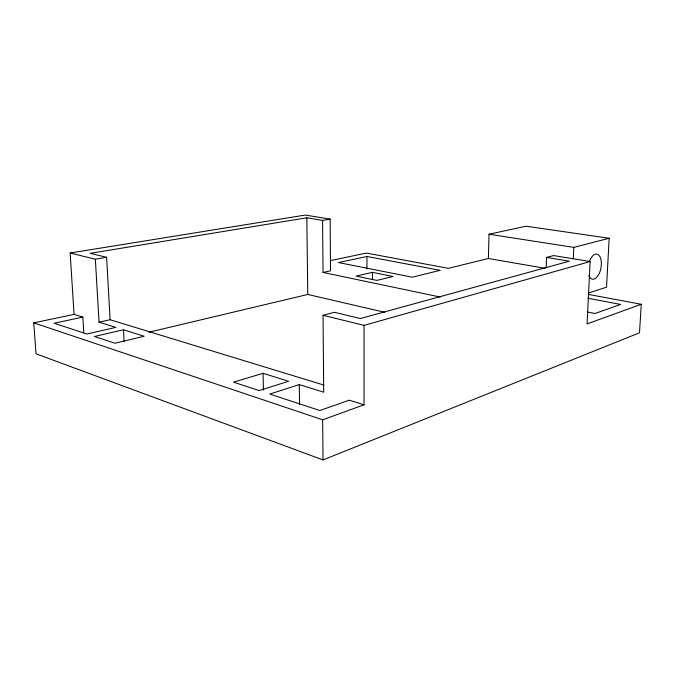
<?xml version="1.0" encoding="UTF-8"?>
<svg xmlns="http://www.w3.org/2000/svg" width="675" height="675" viewBox="0 0 675 675"><rect width="100%" height="100%" fill="white"/><g stroke="black" fill="none" stroke-linecap="round" stroke-linejoin="round"><path stroke-width="1.01" d="M33.75 322.844L322.658 419.799L364.044 404.789L364.053 325.375L590.144 261.537L587.064 323.916L641.25 304.265L639.503 332.8L323.038 459.937L36.011 353.801L33.75 322.844L74.064 314.381L82.831 317.115L83.801 332.817M366.947 268.971L366.955 256.492L440.184 270.329L412.223 277.197L338.521 262.558L366.955 256.492M372.44 279.492L372.457 272.346L393.086 276.497L376.81 280.395L356.113 276.117L372.457 272.346M330.539 260.584L366.373 253.066L448.327 268.329L488.379 258.491L489.038 234.233L525.985 226.192L609.154 238.258L606.547 287.196L588.684 292.967M546.176 267.823L546.59 257.42L553.627 255.58L590.144 261.537M573.294 258.694L573.809 247.387L609.154 238.258M546.59 257.42L569.346 261.183L360.34 318.541L334.437 312.297L323.03 315.276L323.722 392.217L299.278 384.598L269.772 394.073L319.866 410.527L349.228 400.174L364.044 404.789M263.073 373.309L233.55 382.177L259.107 390.572L288.622 381.274L263.073 373.309L263.452 390.125M148.93 332.21L307.775 294.46L384.691 312.272M123.483 329.788L94.458 336.488L115.003 343.238L144.155 336.234L123.483 329.788L124.099 341.364M323.84 385.062L110.109 319.739L106.608 257.302L90.188 253.336L306.83 217.78L322.582 220.387L323.047 272.455L330.514 270.81L330.134 219.113L305.336 215.063L70.141 252.998L74.064 314.381M70.141 252.998L95.361 259.208L99.039 322.169L110.109 319.739M82.831 317.115L54.127 323.241L86.856 333.99L115.83 327.4L99.039 322.169M95.361 259.208L106.608 257.302M322.582 220.387L330.134 219.113M489.038 234.233L573.809 247.387M488.379 258.491L544.894 268.287M588.701 294.477L641.25 304.265M587.807 298.232L620.654 304.442L594.97 313.495L587.756 312.069M323.047 272.455L440.277 297.042M323.03 315.276L364.053 325.375M299.278 384.598L299.565 404.57M306.83 217.78L307.775 294.46M322.658 419.799L323.038 459.937M589.553 261.09A12.741 6.429 -79.9 0 1 599.56 256.07A12.741 6.429 -79.9 0 1 598.649 274.624A12.741 6.429 -79.9 0 1 588.845 275.451"/></g></svg>
